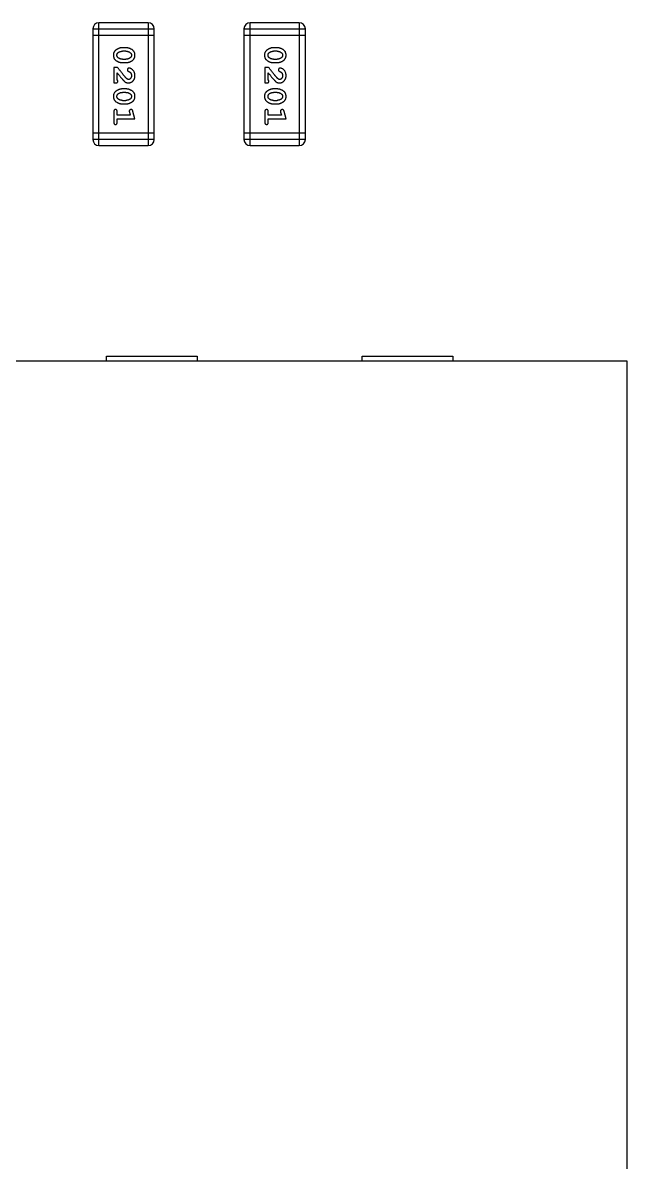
# Model space of a CAD drawing. Header units: millimetres. Extents: x 563 to 681, y 173 to 284.
# Drawn here: x 639.96 to 642.96, y 254.83 to 260.49 of the extents above; entities that cross this region are included whole.
import ezdxf

# ---------------------------------------------------------------- set-up
doc = ezdxf.new("R2010")
doc.units = ezdxf.units.MM
doc.header["$LTSCALE"] = 30.734
doc.layers.get('0').update_dxf_attribs({"linetype": 'CONTINUOUS'})

msp = doc.modelspace()

# ---------------------------------------------------------------- linework, layer by layer
at = {"linetype": 'Continuous'}
for p, q in [((640.3337, 259.879), (640.3337, 260.4886)), ((640.5775, 260.4886), (640.3337, 260.4886)), ((640.5775, 260.4886), (640.5775, 259.879)), ((641.0837, 259.879), (641.0837, 260.4886)), ((641.3275, 260.4886), (641.0837, 260.4886)), ((641.3275, 260.4886), (641.3275, 259.879)), ((640.3032, 260.4581), (640.3032, 259.9095)), ((640.3032, 260.4581), (640.608, 260.4581)), ((640.3032, 260.4277), (640.608, 260.4277)), ((640.608, 259.9095), (640.608, 260.4581)), ((641.0532, 260.4581), (641.0532, 259.9095)), ((641.0532, 260.4581), (641.358, 260.4581)), ((641.0532, 260.4277), (641.358, 260.4277)), ((641.358, 259.9095), (641.358, 260.4581)), ((640.4676, 260.3647), (640.4499, 260.3647)), ((641.2176, 260.3647), (641.1999, 260.3647)), ((640.4673, 260.3474), (640.4501, 260.3474)), ((640.4501, 260.3081), (640.4673, 260.3081)), ((641.2173, 260.3474), (641.2001, 260.3474)), ((641.2001, 260.3081), (641.2173, 260.3081)), ((640.4068, 260.2672), (640.4068, 260.1901)), ((640.4257, 260.2672), (640.4068, 260.2672)), ((640.4241, 260.2043), (640.4241, 260.2404)), ((640.4499, 260.2908), (640.4676, 260.2908)), ((641.1568, 260.2672), (641.1568, 260.1901)), ((641.1757, 260.2672), (641.1568, 260.2672)), ((641.1741, 260.2043), (641.1741, 260.2404)), ((641.1999, 260.2908), (641.2176, 260.2908)), ((640.4068, 260.1901), (640.4147, 260.1901)), ((641.1568, 260.1901), (641.1647, 260.1901)), ((640.4676, 260.1602), (640.4499, 260.1602)), ((640.4673, 260.1429), (640.4501, 260.1429)), ((641.2176, 260.1602), (641.1999, 260.1602)), ((641.2173, 260.1429), (641.2001, 260.1429)), ((640.4499, 260.0863), (640.4676, 260.0863)), ((640.4501, 260.1036), (640.4673, 260.1036)), ((641.1999, 260.0863), (641.2176, 260.0863)), ((641.2001, 260.1036), (641.2173, 260.1036)), ((640.4068, 260.047), (640.4068, 259.995)), ((640.4241, 260.0296), (640.4241, 260.047)), ((640.4891, 260.0296), (640.4241, 260.0296)), ((640.4241, 259.995), (640.4241, 260.0123)), ((640.4241, 260.0123), (640.5122, 260.0123)), ((640.4849, 260.0447), (640.4891, 260.0296)), ((640.5122, 260.0123), (640.5023, 260.0489)), ((641.1568, 260.047), (641.1568, 259.995)), ((641.1741, 260.0296), (641.1741, 260.047)), ((641.2391, 260.0296), (641.1741, 260.0296)), ((641.1741, 259.995), (641.1741, 260.0123)), ((641.1741, 260.0123), (641.2622, 260.0123)), ((641.2349, 260.0447), (641.2391, 260.0296)), ((641.2622, 260.0123), (641.2523, 260.0489)), ((640.608, 259.94), (640.3032, 259.94)), ((640.608, 259.9095), (640.3032, 259.9095)), ((641.358, 259.94), (641.0532, 259.94)), ((641.358, 259.9095), (641.0532, 259.9095)), ((640.3337, 259.879), (640.5775, 259.879)), ((641.0837, 259.879), (641.3275, 259.879)), ((640.3704, 258.8089), (640.3704, 258.8339)), ((640.3704, 258.8339), (640.8204, 258.8339)), ((640.8204, 258.8339), (640.8204, 258.8089)), ((641.6404, 258.8089), (641.6404, 258.8339)), ((641.6404, 258.8339), (642.0904, 258.8339)), ((642.0904, 258.8339), (642.0904, 258.8089)), ((642.9554, 258.8089), (636.9554, 258.8089)), ((642.9554, 250.8589), (642.9554, 258.8089))]:
    msp.add_line(p, q, dxfattribs=at)
for centre, start, end in [((640.3337, 260.4581), 90, 180), ((640.5775, 260.4581), 0, 90), ((641.0837, 260.4581), 90, 180), ((641.3275, 260.4581), 0, 90), ((640.3337, 259.9095), 180, 270), ((640.5775, 259.9095), 270, 0), ((641.0837, 259.9095), 180, 270), ((641.3275, 259.9095), 270, 0)]:
    msp.add_arc(centre, 0.0305, start, end, dxfattribs=at)
for points, knots in [([(640.4499, 260.3647), (640.4488, 260.3647), (640.4467, 260.3647), (640.4435, 260.3644), (640.4404, 260.3639), (640.4373, 260.3632), (640.4342, 260.3623), (640.4312, 260.3612), (640.4283, 260.3599), (640.4254, 260.3584), (640.4227, 260.3569), (640.4201, 260.3552), (640.4178, 260.3536), (640.4157, 260.352), (640.4138, 260.3503), (640.4122, 260.3486), (640.4107, 260.3468), (640.4091, 260.3445), (640.4075, 260.3413), (640.4062, 260.3371), (640.4054, 260.3325), (640.4053, 260.3293), (640.4053, 260.3277)], [0, 0, 0, 0, 0.049886, 0.09882, 0.148132, 0.19689, 0.246038, 0.295176, 0.345305, 0.395692, 0.445312, 0.491875, 0.535813, 0.577009, 0.616081, 0.652689, 0.687585, 0.720206, 0.785062, 0.85223, 0.923759, 1, 1, 1, 1]), ([(640.5122, 260.3279), (640.5122, 260.3294), (640.5121, 260.3322), (640.5114, 260.3363), (640.5103, 260.3401), (640.5087, 260.3437), (640.5066, 260.347), (640.5041, 260.35), (640.5012, 260.3528), (640.4978, 260.3553), (640.4942, 260.3575), (640.4905, 260.3594), (640.4868, 260.3611), (640.483, 260.3624), (640.4792, 260.3635), (640.4754, 260.3642), (640.4715, 260.3646), (640.4689, 260.3647), (640.4676, 260.3647)], [0, 0, 0, 0, 0.06692, 0.130834, 0.19258, 0.252759, 0.312631, 0.373411, 0.436359, 0.501894, 0.568244, 0.632472, 0.69556, 0.757163, 0.818592, 0.878885, 0.939235, 1, 1, 1, 1]), ([(641.1999, 260.3647), (641.1988, 260.3647), (641.1967, 260.3647), (641.1935, 260.3644), (641.1904, 260.3639), (641.1873, 260.3632), (641.1842, 260.3623), (641.1812, 260.3612), (641.1783, 260.3599), (641.1754, 260.3584), (641.1727, 260.3569), (641.1701, 260.3552), (641.1678, 260.3536), (641.1657, 260.352), (641.1638, 260.3503), (641.1622, 260.3486), (641.1607, 260.3468), (641.1591, 260.3445), (641.1575, 260.3413), (641.1562, 260.3371), (641.1554, 260.3325), (641.1553, 260.3293), (641.1553, 260.3277)], [0, 0, 0, 0, 0.049886, 0.09882, 0.148132, 0.19689, 0.246038, 0.295176, 0.345305, 0.395692, 0.445312, 0.491875, 0.535813, 0.577009, 0.616081, 0.652689, 0.687585, 0.720206, 0.785062, 0.85223, 0.923759, 1, 1, 1, 1]), ([(641.2622, 260.3279), (641.2622, 260.3294), (641.2621, 260.3322), (641.2614, 260.3363), (641.2603, 260.3401), (641.2587, 260.3437), (641.2566, 260.347), (641.2541, 260.35), (641.2512, 260.3528), (641.2478, 260.3553), (641.2442, 260.3575), (641.2405, 260.3594), (641.2368, 260.3611), (641.233, 260.3624), (641.2292, 260.3635), (641.2254, 260.3642), (641.2215, 260.3646), (641.2189, 260.3647), (641.2176, 260.3647)], [0, 0, 0, 0, 0.06692, 0.130834, 0.19258, 0.252759, 0.312631, 0.373411, 0.436359, 0.501894, 0.568244, 0.632472, 0.69556, 0.757163, 0.818592, 0.878885, 0.939235, 1, 1, 1, 1]), ([(640.4053, 260.3277), (640.4053, 260.3262), (640.4054, 260.3234), (640.4061, 260.3193), (640.4072, 260.3155), (640.4088, 260.3119), (640.4108, 260.3086), (640.4133, 260.3056), (640.4163, 260.3027), (640.4197, 260.3003), (640.4233, 260.2981), (640.4269, 260.2961), (640.4307, 260.2945), (640.4344, 260.2931), (640.4382, 260.2921), (640.4421, 260.2913), (640.446, 260.2909), (640.4486, 260.2908), (640.4499, 260.2908)], [0, 0, 0, 0, 0.067217, 0.131051, 0.19272, 0.252824, 0.312745, 0.373449, 0.436041, 0.501494, 0.567761, 0.632087, 0.695096, 0.757109, 0.817993, 0.878657, 0.939311, 1, 1, 1, 1]), ([(640.4226, 260.3276), (640.4226, 260.3283), (640.4226, 260.3295), (640.4228, 260.3313), (640.4233, 260.333), (640.4239, 260.3346), (640.4246, 260.3361), (640.4255, 260.3374), (640.4266, 260.3387), (640.4274, 260.3394), (640.4278, 260.3398)], [0, 0, 0, 0, 0.139844, 0.271849, 0.399162, 0.521619, 0.6402, 0.758957, 0.87828, 1, 1, 1, 1]), ([(640.4284, 260.3153), (640.4279, 260.3157), (640.427, 260.3165), (640.4258, 260.3179), (640.4248, 260.3193), (640.424, 260.3208), (640.4233, 260.3224), (640.4229, 260.3241), (640.4226, 260.3258), (640.4226, 260.327), (640.4226, 260.3276)], [0, 0, 0, 0, 0.129853, 0.25607, 0.380154, 0.49978, 0.62208, 0.743277, 0.868791, 1, 1, 1, 1]), ([(640.4278, 260.3398), (640.4286, 260.3404), (640.4302, 260.3416), (640.4328, 260.3431), (640.4354, 260.3445), (640.4381, 260.3455), (640.441, 260.3464), (640.444, 260.347), (640.447, 260.3473), (640.4491, 260.3474), (640.4501, 260.3474)], [0, 0, 0, 0, 0.124927, 0.248361, 0.370889, 0.492583, 0.61616, 0.741472, 0.869044, 1, 1, 1, 1]), ([(640.4501, 260.3081), (640.4491, 260.3081), (640.447, 260.3082), (640.4439, 260.3085), (640.441, 260.309), (640.4382, 260.3099), (640.4355, 260.3109), (640.433, 260.3122), (640.4306, 260.3136), (640.4291, 260.3148), (640.4284, 260.3153)], [0, 0, 0, 0, 0.135449, 0.266263, 0.393429, 0.516942, 0.639128, 0.758779, 0.879341, 1, 1, 1, 1]), ([(640.4673, 260.3474), (640.4684, 260.3474), (640.4705, 260.3473), (640.4735, 260.347), (640.4765, 260.3465), (640.4793, 260.3456), (640.482, 260.3447), (640.4845, 260.3434), (640.4869, 260.3419), (640.4884, 260.3408), (640.4891, 260.3402)], [0, 0, 0, 0, 0.135446, 0.266257, 0.393419, 0.517936, 0.639137, 0.758785, 0.879345, 1, 1, 1, 1]), ([(640.4896, 260.3157), (640.4888, 260.3151), (640.4872, 260.3139), (640.4847, 260.3123), (640.4821, 260.311), (640.4793, 260.31), (640.4765, 260.3091), (640.4735, 260.3085), (640.4705, 260.3082), (640.4684, 260.3081), (640.4673, 260.3081)], [0, 0, 0, 0, 0.125331, 0.248948, 0.371201, 0.494032, 0.616811, 0.742104, 0.868849, 1, 1, 1, 1]), ([(640.4676, 260.2908), (640.4687, 260.2908), (640.4708, 260.2908), (640.474, 260.2911), (640.4772, 260.2917), (640.4803, 260.2923), (640.4833, 260.2933), (640.4863, 260.2944), (640.4893, 260.2957), (640.4922, 260.2972), (640.4949, 260.2988), (640.4975, 260.3004), (640.4998, 260.3021), (640.5019, 260.3037), (640.5037, 260.3054), (640.5054, 260.3071), (640.5068, 260.3089), (640.5084, 260.3113), (640.51, 260.3144), (640.5113, 260.3186), (640.5121, 260.3231), (640.5122, 260.3263), (640.5122, 260.3279)], [0, 0, 0, 0, 0.049855, 0.099516, 0.148482, 0.19758, 0.246804, 0.296268, 0.346517, 0.397047, 0.446826, 0.49336, 0.537801, 0.579207, 0.617974, 0.654833, 0.689171, 0.722088, 0.786392, 0.853518, 0.924186, 1, 1, 1, 1]), ([(640.4891, 260.3402), (640.4896, 260.3398), (640.4905, 260.339), (640.4917, 260.3376), (640.4927, 260.3362), (640.4935, 260.3347), (640.4941, 260.3331), (640.4946, 260.3314), (640.4949, 260.3296), (640.4949, 260.3284), (640.4949, 260.3278)], [0, 0, 0, 0, 0.13042, 0.256046, 0.378133, 0.498725, 0.620452, 0.742761, 0.869406, 1, 1, 1, 1]), ([(640.4949, 260.3278), (640.4949, 260.3272), (640.4949, 260.3259), (640.4946, 260.3241), (640.4942, 260.3224), (640.4936, 260.3209), (640.4929, 260.3194), (640.492, 260.318), (640.4909, 260.3168), (640.4901, 260.316), (640.4896, 260.3157)], [0, 0, 0, 0, 0.138115, 0.270177, 0.397547, 0.520057, 0.63869, 0.757499, 0.878226, 1, 1, 1, 1]), ([(641.1553, 260.3277), (641.1553, 260.3262), (641.1554, 260.3234), (641.1561, 260.3193), (641.1572, 260.3155), (641.1588, 260.3119), (641.1608, 260.3086), (641.1633, 260.3056), (641.1663, 260.3027), (641.1697, 260.3003), (641.1733, 260.2981), (641.1769, 260.2961), (641.1807, 260.2945), (641.1844, 260.2931), (641.1882, 260.2921), (641.1921, 260.2913), (641.196, 260.2909), (641.1986, 260.2908), (641.1999, 260.2908)], [0, 0, 0, 0, 0.067217, 0.131051, 0.19272, 0.252824, 0.312745, 0.373449, 0.436041, 0.501494, 0.567761, 0.632087, 0.695096, 0.757109, 0.817993, 0.878657, 0.939311, 1, 1, 1, 1]), ([(641.1726, 260.3276), (641.1726, 260.3283), (641.1726, 260.3295), (641.1728, 260.3313), (641.1733, 260.333), (641.1739, 260.3346), (641.1746, 260.3361), (641.1755, 260.3374), (641.1766, 260.3387), (641.1774, 260.3394), (641.1778, 260.3398)], [0, 0, 0, 0, 0.139844, 0.271849, 0.399162, 0.521619, 0.6402, 0.758957, 0.87828, 1, 1, 1, 1]), ([(641.1784, 260.3153), (641.1779, 260.3157), (641.177, 260.3165), (641.1758, 260.3179), (641.1748, 260.3193), (641.174, 260.3208), (641.1733, 260.3224), (641.1729, 260.3241), (641.1726, 260.3258), (641.1726, 260.327), (641.1726, 260.3276)], [0, 0, 0, 0, 0.129853, 0.25607, 0.380154, 0.49978, 0.62208, 0.743277, 0.868791, 1, 1, 1, 1]), ([(641.1778, 260.3398), (641.1786, 260.3404), (641.1802, 260.3416), (641.1828, 260.3431), (641.1854, 260.3445), (641.1881, 260.3455), (641.191, 260.3464), (641.194, 260.347), (641.197, 260.3473), (641.1991, 260.3474), (641.2001, 260.3474)], [0, 0, 0, 0, 0.124927, 0.248361, 0.370889, 0.492583, 0.61616, 0.741472, 0.869044, 1, 1, 1, 1]), ([(641.2001, 260.3081), (641.1991, 260.3081), (641.197, 260.3082), (641.1939, 260.3085), (641.191, 260.309), (641.1882, 260.3099), (641.1855, 260.3109), (641.183, 260.3122), (641.1806, 260.3136), (641.1791, 260.3148), (641.1784, 260.3153)], [0, 0, 0, 0, 0.135449, 0.266263, 0.393429, 0.516942, 0.639128, 0.758779, 0.879341, 1, 1, 1, 1]), ([(641.2173, 260.3474), (641.2184, 260.3474), (641.2205, 260.3473), (641.2235, 260.347), (641.2265, 260.3465), (641.2293, 260.3456), (641.232, 260.3447), (641.2345, 260.3434), (641.2369, 260.3419), (641.2384, 260.3408), (641.2391, 260.3402)], [0, 0, 0, 0, 0.135446, 0.266257, 0.393419, 0.517936, 0.639137, 0.758785, 0.879345, 1, 1, 1, 1]), ([(641.2396, 260.3157), (641.2388, 260.3151), (641.2372, 260.3139), (641.2347, 260.3123), (641.2321, 260.311), (641.2293, 260.31), (641.2265, 260.3091), (641.2235, 260.3085), (641.2205, 260.3082), (641.2184, 260.3081), (641.2173, 260.3081)], [0, 0, 0, 0, 0.125331, 0.248948, 0.371201, 0.494032, 0.616811, 0.742104, 0.868849, 1, 1, 1, 1]), ([(641.2176, 260.2908), (641.2187, 260.2908), (641.2208, 260.2908), (641.224, 260.2911), (641.2272, 260.2917), (641.2303, 260.2923), (641.2333, 260.2933), (641.2363, 260.2944), (641.2393, 260.2957), (641.2422, 260.2972), (641.2449, 260.2988), (641.2475, 260.3004), (641.2498, 260.3021), (641.2519, 260.3037), (641.2537, 260.3054), (641.2554, 260.3071), (641.2568, 260.3089), (641.2584, 260.3113), (641.26, 260.3144), (641.2613, 260.3186), (641.2621, 260.3231), (641.2622, 260.3263), (641.2622, 260.3279)], [0, 0, 0, 0, 0.049855, 0.099516, 0.148482, 0.19758, 0.246804, 0.296268, 0.346517, 0.397047, 0.446826, 0.49336, 0.537801, 0.579207, 0.617974, 0.654833, 0.689171, 0.722088, 0.786392, 0.853518, 0.924186, 1, 1, 1, 1]), ([(641.2391, 260.3402), (641.2396, 260.3398), (641.2405, 260.339), (641.2417, 260.3376), (641.2427, 260.3362), (641.2435, 260.3347), (641.2441, 260.3331), (641.2446, 260.3314), (641.2449, 260.3296), (641.2449, 260.3284), (641.2449, 260.3278)], [0, 0, 0, 0, 0.13042, 0.256046, 0.378133, 0.498725, 0.620452, 0.742761, 0.869406, 1, 1, 1, 1]), ([(641.2449, 260.3278), (641.2449, 260.3272), (641.2449, 260.3259), (641.2446, 260.3241), (641.2442, 260.3224), (641.2436, 260.3209), (641.2429, 260.3194), (641.242, 260.318), (641.2409, 260.3168), (641.2401, 260.316), (641.2396, 260.3157)], [0, 0, 0, 0, 0.138115, 0.270177, 0.397547, 0.520057, 0.63869, 0.757499, 0.878226, 1, 1, 1, 1]), ([(640.4241, 260.2404), (640.4257, 260.2384), (640.4287, 260.2346), (640.433, 260.2292), (640.4369, 260.2242), (640.4405, 260.2197), (640.4437, 260.2158), (640.4465, 260.2124), (640.449, 260.2094), (640.4505, 260.2077), (640.4512, 260.2069)], [0, 0, 0, 0, 0.176662, 0.337826, 0.484741, 0.617764, 0.73494, 0.837793, 0.926412, 1, 1, 1, 1]), ([(640.4707, 260.2122), (640.4702, 260.2126), (640.4692, 260.2136), (640.4677, 260.2152), (640.466, 260.2171), (640.464, 260.2193), (640.4619, 260.2217), (640.4596, 260.2244), (640.4571, 260.2275), (640.4544, 260.2308), (640.4514, 260.2343), (640.4483, 260.2382), (640.445, 260.2423), (640.4416, 260.2468), (640.4379, 260.2515), (640.434, 260.2565), (640.4299, 260.2617), (640.4271, 260.2653), (640.4257, 260.2672)], [0, 0, 0, 0, 0.026647, 0.057942, 0.094152, 0.134806, 0.180631, 0.231142, 0.286385, 0.346321, 0.411439, 0.481035, 0.555329, 0.634592, 0.718826, 0.807759, 0.901393, 1, 1, 1, 1]), ([(640.4829, 260.264), (640.4824, 260.264), (640.4813, 260.2639), (640.4797, 260.2634), (640.4783, 260.2626), (640.477, 260.2615), (640.4759, 260.2601), (640.4751, 260.2586), (640.4745, 260.257), (640.4745, 260.2558), (640.4745, 260.2552)], [0, 0, 0, 0, 0.120856, 0.239483, 0.360995, 0.490166, 0.620982, 0.746416, 0.870253, 1, 1, 1, 1]), ([(640.4745, 260.2552), (640.4745, 260.2547), (640.4745, 260.2538), (640.4748, 260.2524), (640.4753, 260.2512), (640.476, 260.25), (640.4768, 260.249), (640.478, 260.2481), (640.4794, 260.2473), (640.4805, 260.2469), (640.481, 260.2467)], [0, 0, 0, 0, 0.127347, 0.246131, 0.359406, 0.470543, 0.586092, 0.711469, 0.847022, 1, 1, 1, 1]), ([(640.481, 260.2467), (640.4819, 260.2464), (640.4836, 260.2458), (640.4859, 260.2446), (640.4879, 260.2434), (640.489, 260.2423), (640.4895, 260.2418)], [0, 0, 0, 0, 0.285518, 0.544185, 0.781367, 1, 1, 1, 1]), ([(640.5122, 260.2268), (640.5122, 260.2285), (640.5121, 260.2318), (640.5112, 260.2368), (640.5098, 260.2415), (640.5078, 260.246), (640.5054, 260.2502), (640.5025, 260.2538), (640.4992, 260.257), (640.4957, 260.2595), (640.4921, 260.2614), (640.4888, 260.2629), (640.4857, 260.2638), (640.4838, 260.264), (640.4829, 260.264)], [0, 0, 0, 0, 0.098286, 0.193983, 0.289056, 0.384352, 0.477435, 0.566197, 0.652355, 0.737986, 0.818188, 0.887401, 0.94802, 1, 1, 1, 1]), ([(640.4895, 260.2418), (640.49, 260.2413), (640.4908, 260.2403), (640.4919, 260.2387), (640.4928, 260.2369), (640.4936, 260.2351), (640.4942, 260.2332), (640.4946, 260.2312), (640.4949, 260.2291), (640.4949, 260.2276), (640.4949, 260.2269)], [0, 0, 0, 0, 0.121873, 0.243139, 0.363336, 0.485133, 0.607572, 0.734701, 0.864814, 1, 1, 1, 1]), ([(641.1741, 260.2404), (641.1757, 260.2384), (641.1787, 260.2346), (641.183, 260.2292), (641.1869, 260.2242), (641.1905, 260.2197), (641.1937, 260.2158), (641.1965, 260.2124), (641.199, 260.2094), (641.2005, 260.2077), (641.2012, 260.2069)], [0, 0, 0, 0, 0.176662, 0.337826, 0.484741, 0.617764, 0.73494, 0.837793, 0.926412, 1, 1, 1, 1]), ([(641.2207, 260.2122), (641.2202, 260.2126), (641.2192, 260.2136), (641.2177, 260.2152), (641.216, 260.2171), (641.214, 260.2193), (641.2119, 260.2217), (641.2096, 260.2244), (641.2071, 260.2275), (641.2044, 260.2308), (641.2014, 260.2343), (641.1983, 260.2382), (641.195, 260.2423), (641.1916, 260.2468), (641.1879, 260.2515), (641.184, 260.2565), (641.1799, 260.2617), (641.1771, 260.2653), (641.1757, 260.2672)], [0, 0, 0, 0, 0.026647, 0.057942, 0.094152, 0.134806, 0.180631, 0.231142, 0.286385, 0.346321, 0.411439, 0.481035, 0.555329, 0.634592, 0.718826, 0.807759, 0.901393, 1, 1, 1, 1]), ([(641.2329, 260.264), (641.2324, 260.264), (641.2313, 260.2639), (641.2297, 260.2634), (641.2283, 260.2626), (641.227, 260.2615), (641.2259, 260.2601), (641.2251, 260.2586), (641.2245, 260.257), (641.2245, 260.2558), (641.2245, 260.2552)], [0, 0, 0, 0, 0.120856, 0.239483, 0.360995, 0.490166, 0.620982, 0.746416, 0.870253, 1, 1, 1, 1]), ([(641.2245, 260.2552), (641.2245, 260.2547), (641.2245, 260.2538), (641.2248, 260.2524), (641.2253, 260.2512), (641.226, 260.25), (641.2268, 260.249), (641.228, 260.2481), (641.2294, 260.2473), (641.2305, 260.2469), (641.231, 260.2467)], [0, 0, 0, 0, 0.127347, 0.246131, 0.359406, 0.470543, 0.586092, 0.711469, 0.847022, 1, 1, 1, 1]), ([(641.231, 260.2467), (641.2319, 260.2464), (641.2336, 260.2458), (641.2359, 260.2446), (641.2379, 260.2434), (641.239, 260.2423), (641.2395, 260.2418)], [0, 0, 0, 0, 0.285518, 0.544185, 0.781367, 1, 1, 1, 1]), ([(641.2622, 260.2268), (641.2622, 260.2285), (641.2621, 260.2318), (641.2612, 260.2368), (641.2598, 260.2415), (641.2578, 260.246), (641.2554, 260.2502), (641.2525, 260.2538), (641.2492, 260.257), (641.2457, 260.2595), (641.2421, 260.2614), (641.2388, 260.2629), (641.2357, 260.2638), (641.2338, 260.264), (641.2329, 260.264)], [0, 0, 0, 0, 0.098286, 0.193983, 0.289056, 0.384352, 0.477435, 0.566197, 0.652355, 0.737986, 0.818188, 0.887401, 0.94802, 1, 1, 1, 1]), ([(641.2395, 260.2418), (641.24, 260.2413), (641.2408, 260.2403), (641.2419, 260.2387), (641.2428, 260.2369), (641.2436, 260.2351), (641.2442, 260.2332), (641.2446, 260.2312), (641.2449, 260.2291), (641.2449, 260.2276), (641.2449, 260.2269)], [0, 0, 0, 0, 0.121873, 0.243139, 0.363336, 0.485133, 0.607572, 0.734701, 0.864814, 1, 1, 1, 1]), ([(640.4147, 260.1901), (640.4158, 260.1901), (640.4177, 260.1902), (640.4204, 260.1906), (640.4227, 260.1913), (640.4244, 260.1923), (640.4257, 260.1937), (640.4266, 260.1952), (640.4272, 260.1969), (640.4272, 260.1981), (640.4273, 260.1988)], [0, 0, 0, 0, 0.1844, 0.34094, 0.473574, 0.586824, 0.690029, 0.789175, 0.890445, 1, 1, 1, 1]), ([(640.4273, 260.1988), (640.4272, 260.1992), (640.4272, 260.2002), (640.4265, 260.2015), (640.4255, 260.2029), (640.4246, 260.2038), (640.4241, 260.2043)], [0, 0, 0, 0, 0.20611, 0.432681, 0.695597, 1, 1, 1, 1]), ([(640.4512, 260.2069), (640.4519, 260.206), (640.4534, 260.2043), (640.4556, 260.2019), (640.4578, 260.1998), (640.4597, 260.1979), (640.4616, 260.1963), (640.4634, 260.195), (640.465, 260.1939), (640.4671, 260.1927), (640.4696, 260.1917), (640.4728, 260.1908), (640.4761, 260.1902), (640.4783, 260.1901), (640.4795, 260.1901)], [0, 0, 0, 0, 0.103002, 0.197728, 0.285279, 0.365235, 0.437224, 0.502446, 0.560545, 0.611446, 0.707576, 0.80349, 0.900532, 1, 1, 1, 1]), ([(640.4804, 260.2074), (640.4796, 260.2075), (640.478, 260.2076), (640.4755, 260.2086), (640.4731, 260.2101), (640.4715, 260.2115), (640.4707, 260.2122)], [0, 0, 0, 0, 0.212836, 0.442809, 0.70317, 1, 1, 1, 1]), ([(640.4795, 260.1901), (640.4806, 260.1901), (640.4828, 260.1902), (640.486, 260.1907), (640.4891, 260.1915), (640.4921, 260.1926), (640.4949, 260.1941), (640.4977, 260.1959), (640.5002, 260.198), (640.5027, 260.2004), (640.5049, 260.203), (640.5069, 260.2059), (640.5085, 260.2089), (640.5099, 260.2121), (640.5109, 260.2155), (640.5117, 260.2191), (640.5121, 260.2229), (640.5122, 260.2255), (640.5122, 260.2268)], [0, 0, 0, 0, 0.060981, 0.120256, 0.178148, 0.236115, 0.293993, 0.352864, 0.413358, 0.476056, 0.539296, 0.602396, 0.665116, 0.728325, 0.792919, 0.859317, 0.928302, 1, 1, 1, 1]), ([(640.4949, 260.2269), (640.4949, 260.2255), (640.4948, 260.2228), (640.4939, 260.219), (640.4926, 260.2156), (640.4906, 260.2127), (640.4884, 260.2104), (640.4859, 260.2087), (640.4832, 260.2076), (640.4813, 260.2075), (640.4804, 260.2074)], [0, 0, 0, 0, 0.156344, 0.299348, 0.4327, 0.561, 0.682299, 0.791883, 0.89611, 1, 1, 1, 1]), ([(641.1647, 260.1901), (641.1658, 260.1901), (641.1677, 260.1902), (641.1704, 260.1906), (641.1727, 260.1913), (641.1744, 260.1923), (641.1757, 260.1937), (641.1766, 260.1952), (641.1772, 260.1969), (641.1772, 260.1981), (641.1773, 260.1988)], [0, 0, 0, 0, 0.1844, 0.34094, 0.473574, 0.586824, 0.690029, 0.789175, 0.890445, 1, 1, 1, 1]), ([(641.1773, 260.1988), (641.1772, 260.1992), (641.1772, 260.2002), (641.1765, 260.2015), (641.1755, 260.2029), (641.1746, 260.2038), (641.1741, 260.2043)], [0, 0, 0, 0, 0.20611, 0.432681, 0.695597, 1, 1, 1, 1]), ([(641.2012, 260.2069), (641.2019, 260.206), (641.2034, 260.2043), (641.2056, 260.2019), (641.2078, 260.1998), (641.2097, 260.1979), (641.2116, 260.1963), (641.2134, 260.195), (641.215, 260.1939), (641.2171, 260.1927), (641.2196, 260.1917), (641.2228, 260.1908), (641.2261, 260.1902), (641.2283, 260.1901), (641.2295, 260.1901)], [0, 0, 0, 0, 0.103002, 0.197728, 0.285279, 0.365235, 0.437224, 0.502446, 0.560545, 0.611446, 0.707576, 0.80349, 0.900532, 1, 1, 1, 1]), ([(641.2304, 260.2074), (641.2296, 260.2075), (641.228, 260.2076), (641.2255, 260.2086), (641.2231, 260.2101), (641.2215, 260.2115), (641.2207, 260.2122)], [0, 0, 0, 0, 0.212836, 0.442809, 0.70317, 1, 1, 1, 1]), ([(641.2295, 260.1901), (641.2306, 260.1901), (641.2328, 260.1902), (641.236, 260.1907), (641.2391, 260.1915), (641.2421, 260.1926), (641.2449, 260.1941), (641.2477, 260.1959), (641.2502, 260.198), (641.2527, 260.2004), (641.2549, 260.203), (641.2569, 260.2059), (641.2585, 260.2089), (641.2599, 260.2121), (641.2609, 260.2155), (641.2617, 260.2191), (641.2621, 260.2229), (641.2622, 260.2255), (641.2622, 260.2268)], [0, 0, 0, 0, 0.060981, 0.120256, 0.178148, 0.236115, 0.293993, 0.352864, 0.413358, 0.476056, 0.539296, 0.602396, 0.665116, 0.728325, 0.792919, 0.859317, 0.928302, 1, 1, 1, 1]), ([(641.2449, 260.2269), (641.2449, 260.2255), (641.2448, 260.2228), (641.2439, 260.219), (641.2426, 260.2156), (641.2406, 260.2127), (641.2384, 260.2104), (641.2359, 260.2087), (641.2332, 260.2076), (641.2313, 260.2075), (641.2304, 260.2074)], [0, 0, 0, 0, 0.156344, 0.299348, 0.4327, 0.561, 0.682299, 0.791883, 0.89611, 1, 1, 1, 1]), ([(640.4499, 260.1602), (640.4488, 260.1602), (640.4467, 260.1602), (640.4435, 260.1599), (640.4404, 260.1594), (640.4373, 260.1587), (640.4342, 260.1578), (640.4312, 260.1567), (640.4283, 260.1554), (640.4254, 260.1539), (640.4227, 260.1524), (640.4201, 260.1507), (640.4178, 260.1491), (640.4157, 260.1474), (640.4138, 260.1457), (640.4122, 260.144), (640.4107, 260.1423), (640.4091, 260.1399), (640.4075, 260.1368), (640.4062, 260.1326), (640.4054, 260.128), (640.4053, 260.1248), (640.4053, 260.1232)], [0, 0, 0, 0, 0.049886, 0.09882, 0.148132, 0.19689, 0.246038, 0.295176, 0.345305, 0.395692, 0.445312, 0.491875, 0.535813, 0.577009, 0.616081, 0.652689, 0.687585, 0.720206, 0.785062, 0.85223, 0.923759, 1, 1, 1, 1]), ([(640.4053, 260.1232), (640.4053, 260.1217), (640.4054, 260.1189), (640.4061, 260.1148), (640.4072, 260.111), (640.4088, 260.1074), (640.4108, 260.1041), (640.4133, 260.101), (640.4163, 260.0982), (640.4197, 260.0958), (640.4233, 260.0936), (640.4269, 260.0916), (640.4307, 260.09), (640.4344, 260.0886), (640.4382, 260.0876), (640.4421, 260.0868), (640.446, 260.0864), (640.4486, 260.0863), (640.4499, 260.0863)], [0, 0, 0, 0, 0.067217, 0.131051, 0.19272, 0.252824, 0.312745, 0.373449, 0.436041, 0.501494, 0.567761, 0.632087, 0.695096, 0.757109, 0.817993, 0.878657, 0.939311, 1, 1, 1, 1]), ([(640.4226, 260.1231), (640.4226, 260.1238), (640.4226, 260.125), (640.4228, 260.1268), (640.4233, 260.1285), (640.4239, 260.1301), (640.4246, 260.1316), (640.4255, 260.1329), (640.4266, 260.1342), (640.4274, 260.1349), (640.4278, 260.1353)], [0, 0, 0, 0, 0.139844, 0.271849, 0.399162, 0.521619, 0.6402, 0.758957, 0.87828, 1, 1, 1, 1]), ([(640.4284, 260.1108), (640.4279, 260.1112), (640.427, 260.112), (640.4258, 260.1134), (640.4248, 260.1148), (640.424, 260.1163), (640.4233, 260.1179), (640.4229, 260.1196), (640.4226, 260.1213), (640.4226, 260.1225), (640.4226, 260.1231)], [0, 0, 0, 0, 0.129853, 0.25607, 0.380154, 0.49978, 0.62208, 0.743277, 0.868791, 1, 1, 1, 1]), ([(640.4278, 260.1353), (640.4286, 260.1359), (640.4302, 260.1371), (640.4328, 260.1386), (640.4354, 260.14), (640.4381, 260.141), (640.441, 260.1419), (640.444, 260.1425), (640.447, 260.1428), (640.4491, 260.1429), (640.4501, 260.1429)], [0, 0, 0, 0, 0.124927, 0.248361, 0.370889, 0.492583, 0.61616, 0.741472, 0.869044, 1, 1, 1, 1]), ([(640.4673, 260.1429), (640.4684, 260.1429), (640.4705, 260.1428), (640.4735, 260.1425), (640.4765, 260.142), (640.4793, 260.1411), (640.482, 260.1401), (640.4845, 260.1389), (640.4869, 260.1374), (640.4884, 260.1362), (640.4891, 260.1357)], [0, 0, 0, 0, 0.135446, 0.266257, 0.393419, 0.517936, 0.639137, 0.758785, 0.879345, 1, 1, 1, 1]), ([(640.5122, 260.1234), (640.5122, 260.1249), (640.5121, 260.1277), (640.5114, 260.1318), (640.5103, 260.1356), (640.5087, 260.1392), (640.5066, 260.1425), (640.5041, 260.1455), (640.5012, 260.1483), (640.4978, 260.1508), (640.4942, 260.153), (640.4905, 260.1549), (640.4868, 260.1565), (640.483, 260.1579), (640.4792, 260.1589), (640.4754, 260.1597), (640.4715, 260.1601), (640.4689, 260.1602), (640.4676, 260.1602)], [0, 0, 0, 0, 0.06692, 0.130834, 0.19258, 0.252759, 0.312631, 0.373411, 0.436359, 0.501894, 0.568244, 0.632472, 0.69556, 0.757163, 0.818592, 0.878885, 0.939235, 1, 1, 1, 1]), ([(640.4676, 260.0863), (640.4687, 260.0863), (640.4708, 260.0863), (640.474, 260.0866), (640.4772, 260.0872), (640.4803, 260.0878), (640.4833, 260.0888), (640.4863, 260.0899), (640.4893, 260.0912), (640.4922, 260.0927), (640.4949, 260.0943), (640.4975, 260.0959), (640.4998, 260.0976), (640.5019, 260.0992), (640.5037, 260.1009), (640.5054, 260.1026), (640.5068, 260.1044), (640.5084, 260.1067), (640.51, 260.1099), (640.5113, 260.1141), (640.5121, 260.1186), (640.5122, 260.1218), (640.5122, 260.1234)], [0, 0, 0, 0, 0.049855, 0.099516, 0.148482, 0.19758, 0.246804, 0.296268, 0.346517, 0.397047, 0.446826, 0.49336, 0.537801, 0.579207, 0.617974, 0.654833, 0.689171, 0.722088, 0.786392, 0.853518, 0.924186, 1, 1, 1, 1]), ([(640.4891, 260.1357), (640.4896, 260.1353), (640.4905, 260.1345), (640.4917, 260.1331), (640.4927, 260.1317), (640.4935, 260.1302), (640.4941, 260.1286), (640.4946, 260.1269), (640.4949, 260.1251), (640.4949, 260.1239), (640.4949, 260.1233)], [0, 0, 0, 0, 0.13042, 0.256046, 0.378133, 0.498725, 0.620452, 0.742761, 0.869406, 1, 1, 1, 1]), ([(640.4949, 260.1233), (640.4949, 260.1227), (640.4949, 260.1214), (640.4946, 260.1196), (640.4942, 260.1179), (640.4936, 260.1163), (640.4929, 260.1149), (640.492, 260.1135), (640.4909, 260.1123), (640.4901, 260.1115), (640.4896, 260.1112)], [0, 0, 0, 0, 0.138115, 0.270177, 0.397547, 0.520057, 0.63869, 0.757499, 0.878226, 1, 1, 1, 1]), ([(641.1999, 260.1602), (641.1988, 260.1602), (641.1967, 260.1602), (641.1935, 260.1599), (641.1904, 260.1594), (641.1873, 260.1587), (641.1842, 260.1578), (641.1812, 260.1567), (641.1783, 260.1554), (641.1754, 260.1539), (641.1727, 260.1524), (641.1701, 260.1507), (641.1678, 260.1491), (641.1657, 260.1474), (641.1638, 260.1457), (641.1622, 260.144), (641.1607, 260.1423), (641.1591, 260.1399), (641.1575, 260.1368), (641.1562, 260.1326), (641.1554, 260.128), (641.1553, 260.1248), (641.1553, 260.1232)], [0, 0, 0, 0, 0.049886, 0.09882, 0.148132, 0.19689, 0.246038, 0.295176, 0.345305, 0.395692, 0.445312, 0.491875, 0.535813, 0.577009, 0.616081, 0.652689, 0.687585, 0.720206, 0.785062, 0.85223, 0.923759, 1, 1, 1, 1]), ([(641.1553, 260.1232), (641.1553, 260.1217), (641.1554, 260.1189), (641.1561, 260.1148), (641.1572, 260.111), (641.1588, 260.1074), (641.1608, 260.1041), (641.1633, 260.101), (641.1663, 260.0982), (641.1697, 260.0958), (641.1733, 260.0936), (641.1769, 260.0916), (641.1807, 260.09), (641.1844, 260.0886), (641.1882, 260.0876), (641.1921, 260.0868), (641.196, 260.0864), (641.1986, 260.0863), (641.1999, 260.0863)], [0, 0, 0, 0, 0.067217, 0.131051, 0.19272, 0.252824, 0.312745, 0.373449, 0.436041, 0.501494, 0.567761, 0.632087, 0.695096, 0.757109, 0.817993, 0.878657, 0.939311, 1, 1, 1, 1]), ([(641.1726, 260.1231), (641.1726, 260.1238), (641.1726, 260.125), (641.1728, 260.1268), (641.1733, 260.1285), (641.1739, 260.1301), (641.1746, 260.1316), (641.1755, 260.1329), (641.1766, 260.1342), (641.1774, 260.1349), (641.1778, 260.1353)], [0, 0, 0, 0, 0.139844, 0.271849, 0.399162, 0.521619, 0.6402, 0.758957, 0.87828, 1, 1, 1, 1]), ([(641.1784, 260.1108), (641.1779, 260.1112), (641.177, 260.112), (641.1758, 260.1134), (641.1748, 260.1148), (641.174, 260.1163), (641.1733, 260.1179), (641.1729, 260.1196), (641.1726, 260.1213), (641.1726, 260.1225), (641.1726, 260.1231)], [0, 0, 0, 0, 0.129853, 0.25607, 0.380154, 0.49978, 0.62208, 0.743277, 0.868791, 1, 1, 1, 1]), ([(641.1778, 260.1353), (641.1786, 260.1359), (641.1802, 260.1371), (641.1828, 260.1386), (641.1854, 260.14), (641.1881, 260.141), (641.191, 260.1419), (641.194, 260.1425), (641.197, 260.1428), (641.1991, 260.1429), (641.2001, 260.1429)], [0, 0, 0, 0, 0.124927, 0.248361, 0.370889, 0.492583, 0.61616, 0.741472, 0.869044, 1, 1, 1, 1]), ([(641.2173, 260.1429), (641.2184, 260.1429), (641.2205, 260.1428), (641.2235, 260.1425), (641.2265, 260.142), (641.2293, 260.1411), (641.232, 260.1401), (641.2345, 260.1389), (641.2369, 260.1374), (641.2384, 260.1362), (641.2391, 260.1357)], [0, 0, 0, 0, 0.135446, 0.266257, 0.393419, 0.517936, 0.639137, 0.758785, 0.879345, 1, 1, 1, 1]), ([(641.2622, 260.1234), (641.2622, 260.1249), (641.2621, 260.1277), (641.2614, 260.1318), (641.2603, 260.1356), (641.2587, 260.1392), (641.2566, 260.1425), (641.2541, 260.1455), (641.2512, 260.1483), (641.2478, 260.1508), (641.2442, 260.153), (641.2405, 260.1549), (641.2368, 260.1565), (641.233, 260.1579), (641.2292, 260.1589), (641.2254, 260.1597), (641.2215, 260.1601), (641.2189, 260.1602), (641.2176, 260.1602)], [0, 0, 0, 0, 0.06692, 0.130834, 0.19258, 0.252759, 0.312631, 0.373411, 0.436359, 0.501894, 0.568244, 0.632472, 0.69556, 0.757163, 0.818592, 0.878885, 0.939235, 1, 1, 1, 1]), ([(641.2176, 260.0863), (641.2187, 260.0863), (641.2208, 260.0863), (641.224, 260.0866), (641.2272, 260.0872), (641.2303, 260.0878), (641.2333, 260.0888), (641.2363, 260.0899), (641.2393, 260.0912), (641.2422, 260.0927), (641.2449, 260.0943), (641.2475, 260.0959), (641.2498, 260.0976), (641.2519, 260.0992), (641.2537, 260.1009), (641.2554, 260.1026), (641.2568, 260.1044), (641.2584, 260.1067), (641.26, 260.1099), (641.2613, 260.1141), (641.2621, 260.1186), (641.2622, 260.1218), (641.2622, 260.1234)], [0, 0, 0, 0, 0.049855, 0.099516, 0.148482, 0.19758, 0.246804, 0.296268, 0.346517, 0.397047, 0.446826, 0.49336, 0.537801, 0.579207, 0.617974, 0.654833, 0.689171, 0.722088, 0.786392, 0.853518, 0.924186, 1, 1, 1, 1]), ([(641.2391, 260.1357), (641.2396, 260.1353), (641.2405, 260.1345), (641.2417, 260.1331), (641.2427, 260.1317), (641.2435, 260.1302), (641.2441, 260.1286), (641.2446, 260.1269), (641.2449, 260.1251), (641.2449, 260.1239), (641.2449, 260.1233)], [0, 0, 0, 0, 0.13042, 0.256046, 0.378133, 0.498725, 0.620452, 0.742761, 0.869406, 1, 1, 1, 1]), ([(641.2449, 260.1233), (641.2449, 260.1227), (641.2449, 260.1214), (641.2446, 260.1196), (641.2442, 260.1179), (641.2436, 260.1163), (641.2429, 260.1149), (641.242, 260.1135), (641.2409, 260.1123), (641.2401, 260.1115), (641.2396, 260.1112)], [0, 0, 0, 0, 0.138115, 0.270177, 0.397547, 0.520057, 0.63869, 0.757499, 0.878226, 1, 1, 1, 1]), ([(640.4501, 260.1036), (640.4491, 260.1036), (640.447, 260.1037), (640.4439, 260.104), (640.441, 260.1045), (640.4382, 260.1054), (640.4355, 260.1063), (640.433, 260.1076), (640.4306, 260.1091), (640.4291, 260.1103), (640.4284, 260.1108)], [0, 0, 0, 0, 0.135449, 0.266263, 0.393429, 0.516942, 0.639128, 0.758779, 0.879341, 1, 1, 1, 1]), ([(640.4896, 260.1112), (640.4888, 260.1106), (640.4872, 260.1094), (640.4847, 260.1078), (640.4821, 260.1065), (640.4793, 260.1054), (640.4765, 260.1046), (640.4735, 260.104), (640.4705, 260.1037), (640.4684, 260.1036), (640.4673, 260.1036)], [0, 0, 0, 0, 0.125331, 0.248948, 0.371201, 0.494032, 0.616811, 0.742104, 0.868849, 1, 1, 1, 1]), ([(641.2001, 260.1036), (641.1991, 260.1036), (641.197, 260.1037), (641.1939, 260.104), (641.191, 260.1045), (641.1882, 260.1054), (641.1855, 260.1063), (641.183, 260.1076), (641.1806, 260.1091), (641.1791, 260.1103), (641.1784, 260.1108)], [0, 0, 0, 0, 0.135449, 0.266263, 0.393429, 0.516942, 0.639128, 0.758779, 0.879341, 1, 1, 1, 1]), ([(641.2396, 260.1112), (641.2388, 260.1106), (641.2372, 260.1094), (641.2347, 260.1078), (641.2321, 260.1065), (641.2293, 260.1054), (641.2265, 260.1046), (641.2235, 260.104), (641.2205, 260.1037), (641.2184, 260.1036), (641.2173, 260.1036)], [0, 0, 0, 0, 0.125331, 0.248948, 0.371201, 0.494032, 0.616811, 0.742104, 0.868849, 1, 1, 1, 1]), ([(640.4155, 260.058), (640.4149, 260.0579), (640.4137, 260.0579), (640.412, 260.0574), (640.4105, 260.0565), (640.4091, 260.0554), (640.4081, 260.0538), (640.4074, 260.0519), (640.4069, 260.0495), (640.4068, 260.0478), (640.4068, 260.047)], [0, 0, 0, 0, 0.115051, 0.223278, 0.329269, 0.437893, 0.554681, 0.682591, 0.83103, 1, 1, 1, 1]), ([(640.4241, 260.047), (640.4241, 260.0478), (640.4241, 260.0495), (640.4236, 260.0519), (640.4228, 260.0538), (640.4218, 260.0554), (640.4204, 260.0565), (640.419, 260.0574), (640.4173, 260.0579), (640.4161, 260.0579), (640.4155, 260.058)], [0, 0, 0, 0, 0.169102, 0.317658, 0.446239, 0.563118, 0.671828, 0.776546, 0.884858, 1, 1, 1, 1]), ([(640.4932, 260.058), (640.4926, 260.0579), (640.4913, 260.0579), (640.4896, 260.0574), (640.488, 260.0567), (640.4866, 260.0557), (640.4854, 260.0545), (640.4845, 260.0531), (640.484, 260.0516), (640.4839, 260.0506), (640.4839, 260.0501)], [0, 0, 0, 0, 0.138815, 0.27042, 0.39836, 0.52875, 0.654955, 0.771147, 0.884581, 1, 1, 1, 1]), ([(640.4839, 260.0501), (640.4839, 260.0497), (640.484, 260.049), (640.4842, 260.0477), (640.4845, 260.0463), (640.4848, 260.0452), (640.4849, 260.0447)], [0, 0, 0, 0, 0.183151, 0.413144, 0.682305, 1, 1, 1, 1]), ([(640.5023, 260.0489), (640.5021, 260.0498), (640.5016, 260.0513), (640.5008, 260.0534), (640.4999, 260.055), (640.4988, 260.0562), (640.4977, 260.057), (640.4963, 260.0576), (640.4948, 260.0579), (640.4937, 260.058), (640.4932, 260.058)], [0, 0, 0, 0, 0.187321, 0.344927, 0.475328, 0.579604, 0.674244, 0.773631, 0.882025, 1, 1, 1, 1]), ([(641.1655, 260.058), (641.1649, 260.0579), (641.1637, 260.0579), (641.162, 260.0574), (641.1605, 260.0565), (641.1591, 260.0554), (641.1581, 260.0538), (641.1574, 260.0519), (641.1569, 260.0495), (641.1568, 260.0478), (641.1568, 260.047)], [0, 0, 0, 0, 0.115051, 0.223278, 0.329269, 0.437893, 0.554681, 0.682591, 0.83103, 1, 1, 1, 1]), ([(641.1741, 260.047), (641.1741, 260.0478), (641.1741, 260.0495), (641.1736, 260.0519), (641.1728, 260.0538), (641.1718, 260.0554), (641.1704, 260.0565), (641.169, 260.0574), (641.1673, 260.0579), (641.1661, 260.0579), (641.1655, 260.058)], [0, 0, 0, 0, 0.169102, 0.317658, 0.446239, 0.563118, 0.671828, 0.776546, 0.884858, 1, 1, 1, 1]), ([(641.2432, 260.058), (641.2426, 260.0579), (641.2413, 260.0579), (641.2396, 260.0574), (641.238, 260.0567), (641.2366, 260.0557), (641.2354, 260.0545), (641.2345, 260.0531), (641.234, 260.0516), (641.2339, 260.0506), (641.2339, 260.0501)], [0, 0, 0, 0, 0.138815, 0.27042, 0.39836, 0.52875, 0.654955, 0.771147, 0.884581, 1, 1, 1, 1]), ([(641.2339, 260.0501), (641.2339, 260.0497), (641.234, 260.049), (641.2342, 260.0477), (641.2345, 260.0463), (641.2348, 260.0452), (641.2349, 260.0447)], [0, 0, 0, 0, 0.183151, 0.413144, 0.682305, 1, 1, 1, 1]), ([(641.2523, 260.0489), (641.2521, 260.0498), (641.2516, 260.0513), (641.2508, 260.0534), (641.2499, 260.055), (641.2488, 260.0562), (641.2477, 260.057), (641.2463, 260.0576), (641.2448, 260.0579), (641.2437, 260.058), (641.2432, 260.058)], [0, 0, 0, 0, 0.187321, 0.344927, 0.475328, 0.579604, 0.674244, 0.773631, 0.882025, 1, 1, 1, 1]), ([(640.4068, 259.995), (640.4068, 259.9941), (640.4069, 259.9925), (640.4074, 259.9901), (640.4081, 259.9882), (640.4092, 259.9866), (640.4105, 259.9855), (640.412, 259.9846), (640.4137, 259.9841), (640.4149, 259.9841), (640.4155, 259.984)], [0, 0, 0, 0, 0.169012, 0.317488, 0.445429, 0.560977, 0.67065, 0.776666, 0.88492, 1, 1, 1, 1]), ([(640.4155, 259.984), (640.4161, 259.9841), (640.4173, 259.9841), (640.419, 259.9846), (640.4205, 259.9855), (640.4218, 259.9866), (640.4229, 259.9882), (640.4236, 259.9901), (640.4241, 259.9925), (640.4241, 259.9941), (640.4241, 259.995)], [0, 0, 0, 0, 0.11517, 0.223509, 0.328254, 0.438012, 0.553651, 0.682263, 0.830856, 1, 1, 1, 1]), ([(641.1568, 259.995), (641.1568, 259.9941), (641.1569, 259.9925), (641.1574, 259.9901), (641.1581, 259.9882), (641.1592, 259.9866), (641.1605, 259.9855), (641.162, 259.9846), (641.1637, 259.9841), (641.1649, 259.9841), (641.1655, 259.984)], [0, 0, 0, 0, 0.169012, 0.317488, 0.445429, 0.560977, 0.67065, 0.776666, 0.88492, 1, 1, 1, 1]), ([(641.1655, 259.984), (641.1661, 259.9841), (641.1673, 259.9841), (641.169, 259.9846), (641.1705, 259.9855), (641.1718, 259.9866), (641.1729, 259.9882), (641.1736, 259.9901), (641.1741, 259.9925), (641.1741, 259.9941), (641.1741, 259.995)], [0, 0, 0, 0, 0.11517, 0.223509, 0.328254, 0.438012, 0.553651, 0.682263, 0.830856, 1, 1, 1, 1])]:
    msp.add_open_spline(points, degree=3, knots=knots, dxfattribs=at)

doc.saveas('drawing.dxf')
